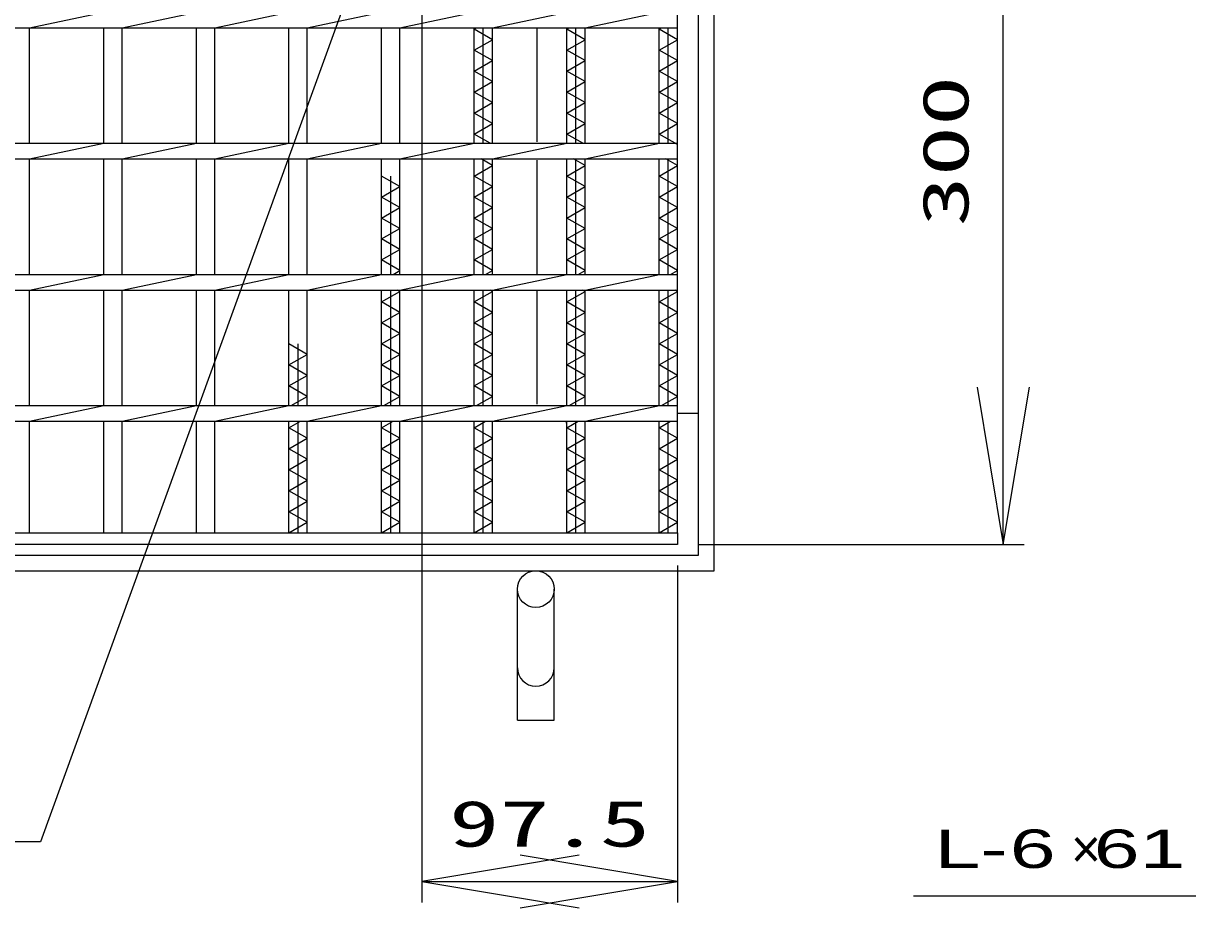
# Model space of a CAD drawing. Units: millimetres at full size, sheet at 1:8. Extents: x -1456 to 1389, y -1026 to 839.
# Drawn here: x -679.4 to -235.5, y -320 to 17.2 of the extents above; entities that cross this region are included whole.
import ezdxf
from ezdxf.enums import TextEntityAlignment as Align

# ---------------------------------------------------------------- set-up
doc = ezdxf.new("R2010")
doc.units = ezdxf.units.MM
doc.header["$LTSCALE"] = 8
for name, color, linetype, lineweight in [('16', 3, 'Continuous', 25), ('19', 6, 'Continuous', 25), ('22', 4, 'Continuous', 25)]:
    doc.layers.add(name, color=color, linetype=linetype, lineweight=lineweight)
doc.styles.add('ベクトル', font='')
doc.styles.add('ＭＳ ゴシック', font='')
doc.styles.get('ベクトル').set_extended_font_data('ベクトル')
doc.styles.get('ＭＳ ゴシック').set_extended_font_data('MS Gothic')

# ---------------------------------------------------------------- blocks, each defined once
blk = doc.blocks.new('open_arrow')
at = {"color": 0, "linetype": 'Continuous', "lineweight": -2}
blk.add_lwpolyline([(7.5, 1.25), (0, 0), (7.5, -1.25)], dxfattribs=at)

msp = doc.modelspace()

# ---------------------------------------------------------------- linework, layer by layer
at = {"layer": '16'}
for p, q in [((-430, -177), (-430, 414)), ((-677, 15.5), (-648.7, 21.5)), ((-641.7, 15.5), (-613.4, 21.5)), ((-606.4, 15.5), (-578.1, 21.5)), ((-571.1, 15.5), (-542.8, 21.5)), ((-535.8, 15.5), (-507.5, 21.5)), ((-500.5, 15.5), (-472.2, 21.5)), ((-465.2, 15.5), (-436.9, 21.5)), ((-430, 15.5), (-430, 21.5)), ((-1037, 15.5), (-430, 15.5)), ((-677, -28.5), (-677, 15.5)), ((-648.7, -28.5), (-648.7, 15.5)), ((-641.7, -28.5), (-641.7, 15.5)), ((-613.4, -28.5), (-613.4, 15.5)), ((-606.4, -28.5), (-606.4, 15.5)), ((-578.1, -28.5), (-578.1, 15.5)), ((-571.1, -28.5), (-571.1, 15.5)), ((-542.8, -28.5), (-542.8, 15.5)), ((-535.8, -28.5), (-535.8, 15.5)), ((-507.5, -28.5), (-507.5, 15.5)), ((-507.5, 15), (-506.625, 15.5)), ((-500.5, 11), (-507.5, 15)), ((-504, -28.5), (-504, 15.5)), ((-500.5, -28.5), (-500.5, 15.5)), ((-472.2, -28.5), (-472.2, 15.5)), ((-472.2, 15), (-471.325, 15.5)), ((-465.2, 11), (-472.2, 15)), ((-468.7, -28.5), (-468.7, 15.5)), ((-465.2, -28.5), (-465.2, 15.5)), ((-437, -28.5), (-437, 15.5)), ((-437, 15), (-436.125, 15.5)), ((-430, 11), (-437, 15)), ((-433.5, -28.5), (-433.5, 15.5)), ((-507.5, 7), (-500.5, 11)), ((-472.2, 7), (-465.2, 11)), ((-437, 7), (-430, 11)), ((-500.5, 3), (-507.5, 7)), ((-465.2, 3), (-472.2, 7)), ((-430, 3), (-437, 7)), ((-507.5, -1), (-500.5, 3)), ((-472.2, -1), (-465.2, 3)), ((-437, -1), (-430, 3)), ((-500.5, -5), (-507.5, -1)), ((-465.2, -5), (-472.2, -1)), ((-430, -5), (-437, -1)), ((-507.5, -9), (-500.5, -5)), ((-472.2, -9), (-465.2, -5)), ((-437, -9), (-430, -5)), ((-500.5, -13), (-507.5, -9)), ((-507.5, -17), (-500.5, -13)), ((-465.2, -13), (-472.2, -9)), ((-472.2, -17), (-465.2, -13)), ((-430, -13), (-437, -9)), ((-437, -17), (-430, -13)), ((-500.5, -21), (-507.5, -17)), ((-465.2, -21), (-472.2, -17)), ((-430, -21), (-437, -17)), ((-507.5, -25), (-500.5, -21)), ((-472.2, -25), (-465.2, -21)), ((-437, -25), (-430, -21)), ((-501.375, -28.5), (-507.5, -25)), ((-466.075, -28.5), (-472.2, -25)), ((-430, -29), (-437, -25)), ((-1037, -28.5), (-430, -28.5)), ((-677, -34.5), (-648.7, -28.5)), ((-641.7, -34.5), (-613.4, -28.5)), ((-606.4, -34.5), (-578.1, -28.5)), ((-571.1, -34.5), (-542.8, -28.5)), ((-535.8, -34.5), (-507.5, -28.5)), ((-500.5, -34.5), (-472.2, -28.5)), ((-465.2, -34.5), (-436.9, -28.5)), ((-430, -34.5), (-430, -28.5)), ((-1037, -34.5), (-430, -34.5)), ((-677, -78.5), (-677, -34.5)), ((-648.7, -78.5), (-648.7, -34.5)), ((-641.7, -78.5), (-641.7, -34.5)), ((-613.4, -78.5), (-613.4, -34.5)), ((-606.4, -78.5), (-606.4, -34.5)), ((-578.1, -78.5), (-578.1, -34.5)), ((-571.1, -78.5), (-571.1, -34.5)), ((-542.8, -78.5), (-542.8, -34.5)), ((-535.8, -78.5), (-535.8, -34.5)), ((-507.5, -78.5), (-507.5, -34.5)), ((-500.5, -37), (-504.875, -34.5)), ((-504, -78.5), (-504, -34.5)), ((-500.5, -78.5), (-500.5, -34.5)), ((-472.2, -78.5), (-472.2, -34.5)), ((-465.2, -37), (-469.575, -34.5)), ((-468.7, -78.5), (-468.7, -34.5)), ((-465.2, -78.5), (-465.2, -34.5)), ((-437, -78.5), (-437, -34.5)), ((-430, -37), (-434.375, -34.5)), ((-433.5, -78.5), (-433.5, -34.5)), ((-507.5, -41), (-500.5, -37)), ((-472.2, -41), (-465.2, -37)), ((-437, -41), (-430, -37)), ((-535.8, -45), (-542.8, -41)), ((-539.3, -78.5), (-539.3, -41)), ((-500.5, -45), (-507.5, -41)), ((-465.2, -45), (-472.2, -41)), ((-430, -45), (-437, -41)), ((-542.8, -49), (-535.8, -45)), ((-507.5, -49), (-500.5, -45)), ((-472.2, -49), (-465.2, -45)), ((-437, -49), (-430, -45)), ((-535.8, -53), (-542.8, -49)), ((-542.8, -57), (-535.8, -53)), ((-500.5, -53), (-507.5, -49)), ((-507.5, -57), (-500.5, -53)), ((-465.2, -53), (-472.2, -49)), ((-472.2, -57), (-465.2, -53)), ((-430, -53), (-437, -49)), ((-437, -57), (-430, -53)), ((-535.8, -61), (-542.8, -57)), ((-500.5, -61), (-507.5, -57)), ((-465.2, -61), (-472.2, -57)), ((-430, -61), (-437, -57)), ((-542.8, -65), (-535.8, -61)), ((-507.5, -65), (-500.5, -61)), ((-472.2, -65), (-465.2, -61)), ((-437, -65), (-430, -61)), ((-535.8, -69), (-542.8, -65)), ((-500.5, -69), (-507.5, -65)), ((-465.2, -69), (-472.2, -65)), ((-430, -69), (-437, -65)), ((-542.8, -73), (-535.8, -69)), ((-507.5, -73), (-500.5, -69)), ((-472.2, -73), (-465.2, -69)), ((-437, -73), (-430, -69)), ((-535.8, -77), (-542.8, -73)), ((-500.5, -77), (-507.5, -73)), ((-465.2, -77), (-472.2, -73)), ((-430, -77), (-437, -73)), ((-1037, -78.5), (-430, -78.5)), ((-677, -84.5), (-648.7, -78.5)), ((-641.7, -84.5), (-613.4, -78.5)), ((-606.4, -84.5), (-578.1, -78.5)), ((-571.1, -84.5), (-542.8, -78.5)), ((-538.425, -78.5), (-535.8, -77)), ((-535.8, -84.5), (-507.5, -78.5)), ((-503.125, -78.5), (-500.5, -77)), ((-500.5, -84.5), (-472.2, -78.5)), ((-467.825, -78.5), (-465.2, -77)), ((-465.2, -84.5), (-436.9, -78.5)), ((-432.625, -78.5), (-430, -77)), ((-430, -84.5), (-430, -78.5)), ((-1037, -84.5), (-430, -84.5)), ((-677, -128.5), (-677, -84.5)), ((-648.7, -128.5), (-648.7, -84.5)), ((-641.7, -128.5), (-641.7, -84.5)), ((-613.4, -128.5), (-613.4, -84.5)), ((-606.4, -128.5), (-606.4, -84.5)), ((-578.1, -128.5), (-578.1, -84.5)), ((-571.1, -128.5), (-571.1, -84.5)), ((-542.8, -128.5), (-542.8, -84.5)), ((-542.8, -89), (-535.8, -85)), ((-539.3, -128.5), (-539.3, -84.5)), ((-535.8, -85), (-536.675, -84.5)), ((-535.8, -128.5), (-535.8, -84.5)), ((-507.5, -128.5), (-507.5, -84.5)), ((-507.5, -89), (-500.5, -85)), ((-504, -128.5), (-504, -84.5)), ((-500.5, -85), (-501.375, -84.5)), ((-500.5, -128.5), (-500.5, -84.5)), ((-472.2, -128.5), (-472.2, -84.5)), ((-472.2, -89), (-465.2, -85)), ((-468.7, -128.5), (-468.7, -84.5)), ((-465.2, -85), (-466.075, -84.5)), ((-465.2, -128.5), (-465.2, -84.5)), ((-437, -128.5), (-437, -84.5)), ((-437, -89), (-430, -85)), ((-433.5, -128.5), (-433.5, -84.5)), ((-430, -85), (-430.875, -84.5)), ((-535.8, -93), (-542.8, -89)), ((-542.8, -97), (-535.8, -93)), ((-500.5, -93), (-507.5, -89)), ((-507.5, -97), (-500.5, -93)), ((-465.2, -93), (-472.2, -89)), ((-472.2, -97), (-465.2, -93)), ((-430, -93), (-437, -89)), ((-437, -97), (-430, -93)), ((-535.8, -101), (-542.8, -97)), ((-500.5, -101), (-507.5, -97)), ((-465.2, -101), (-472.2, -97)), ((-430, -101), (-437, -97)), ((-542.8, -105), (-535.8, -101)), ((-507.5, -105), (-500.5, -101)), ((-472.2, -105), (-465.2, -101)), ((-437, -105), (-430, -101)), ((-571.1, -109), (-578.1, -105)), ((-574.6, -128.5), (-574.6, -105)), ((-535.8, -109), (-542.8, -105)), ((-500.5, -109), (-507.5, -105)), ((-465.2, -109), (-472.2, -105)), ((-430, -109), (-437, -105)), ((-578.1, -113), (-571.1, -109)), ((-542.8, -113), (-535.8, -109)), ((-507.5, -113), (-500.5, -109)), ((-472.2, -113), (-465.2, -109)), ((-437, -113), (-430, -109)), ((-571.1, -117), (-578.1, -113)), ((-535.8, -117), (-542.8, -113)), ((-500.5, -117), (-507.5, -113)), ((-465.2, -117), (-472.2, -113)), ((-430, -117), (-437, -113)), ((-578.1, -121), (-571.1, -117)), ((-542.8, -121), (-535.8, -117)), ((-507.5, -121), (-500.5, -117)), ((-472.2, -121), (-465.2, -117)), ((-437, -121), (-430, -117)), ((-571.1, -125), (-578.1, -121)), ((-535.8, -125), (-542.8, -121)), ((-500.5, -125), (-507.5, -121)), ((-465.2, -125), (-472.2, -121)), ((-430, -125), (-437, -121)), ((-1037, -128.5), (-430, -128.5)), ((-677, -134.5), (-648.7, -128.5)), ((-641.7, -134.5), (-613.4, -128.5)), ((-606.4, -134.5), (-578.1, -128.5)), ((-577.225, -128.5), (-571.1, -125)), ((-571.1, -134.5), (-542.8, -128.5)), ((-541.925, -128.5), (-535.8, -125)), ((-535.8, -134.5), (-507.5, -128.5)), ((-506.625, -128.5), (-500.5, -125)), ((-500.5, -134.5), (-472.2, -128.5)), ((-471.325, -128.5), (-465.2, -125)), ((-465.2, -134.5), (-436.9, -128.5)), ((-436.125, -128.5), (-430, -125)), ((-430, -134.5), (-430, -128.5)), ((-1037, -134.5), (-430, -134.5)), ((-677, -177), (-677, -134.5)), ((-648.7, -177), (-648.7, -134.5)), ((-641.7, -177), (-641.7, -134.5)), ((-613.4, -177), (-613.4, -134.5)), ((-606.4, -177), (-606.4, -134.5)), ((-578.1, -177), (-578.1, -134.5)), ((-578.1, -137), (-573.725, -134.5)), ((-571.1, -141), (-578.1, -137)), ((-574.6, -177), (-574.6, -134.5)), ((-571.1, -177), (-571.1, -134.5)), ((-542.8, -177), (-542.8, -134.5)), ((-542.8, -137), (-538.425, -134.5)), ((-535.8, -141), (-542.8, -137)), ((-539.3, -177), (-539.3, -134.5)), ((-535.8, -177), (-535.8, -134.5)), ((-507.5, -177), (-507.5, -134.5)), ((-507.5, -137), (-503.125, -134.5)), ((-500.5, -141), (-507.5, -137)), ((-504, -177), (-504, -134.5)), ((-500.5, -177), (-500.5, -134.5)), ((-472.2, -177), (-472.2, -134.5)), ((-472.2, -137), (-467.825, -134.5)), ((-465.2, -141), (-472.2, -137)), ((-468.7, -177), (-468.7, -134.5)), ((-465.2, -177), (-465.2, -134.5)), ((-437, -177), (-437, -134.5)), ((-437, -137), (-432.625, -134.5)), ((-430, -141), (-437, -137)), ((-433.5, -177), (-433.5, -134.5)), ((-578.1, -145), (-571.1, -141)), ((-542.8, -145), (-535.8, -141)), ((-507.5, -145), (-500.5, -141)), ((-472.2, -145), (-465.2, -141)), ((-437, -145), (-430, -141)), ((-571.1, -149), (-578.1, -145)), ((-535.8, -149), (-542.8, -145)), ((-500.5, -149), (-507.5, -145)), ((-465.2, -149), (-472.2, -145)), ((-430, -149), (-437, -145)), ((-578.1, -153), (-571.1, -149)), ((-542.8, -153), (-535.8, -149)), ((-507.5, -153), (-500.5, -149)), ((-472.2, -153), (-465.2, -149)), ((-437, -153), (-430, -149)), ((-571.1, -157), (-578.1, -153)), ((-535.8, -157), (-542.8, -153)), ((-500.5, -157), (-507.5, -153)), ((-465.2, -157), (-472.2, -153)), ((-430, -157), (-437, -153)), ((-578.1, -161), (-571.1, -157)), ((-542.8, -161), (-535.8, -157)), ((-507.5, -161), (-500.5, -157)), ((-472.2, -161), (-465.2, -157)), ((-437, -161), (-430, -157)), ((-571.1, -165), (-578.1, -161)), ((-535.8, -165), (-542.8, -161)), ((-500.5, -165), (-507.5, -161)), ((-465.2, -165), (-472.2, -161)), ((-430, -165), (-437, -161)), ((-578.1, -169), (-571.1, -165)), ((-542.8, -169), (-535.8, -165)), ((-507.5, -169), (-500.5, -165)), ((-472.2, -169), (-465.2, -165)), ((-437, -169), (-430, -165)), ((-571.1, -173), (-578.1, -169)), ((-578.1, -177), (-571.1, -173)), ((-535.8, -173), (-542.8, -169)), ((-542.8, -177), (-535.8, -173)), ((-500.5, -173), (-507.5, -169)), ((-507.5, -177), (-500.5, -173)), ((-465.2, -173), (-472.2, -169)), ((-472.2, -177), (-465.2, -173)), ((-430, -173), (-437, -169)), ((-437, -177), (-430, -173)), ((-1037, -177), (-430, -177)), ((-684, -177), (-677, -177)), ((-648.7, -177), (-641.7, -177)), ((-613.4, -177), (-606.4, -177)), ((-578.1, -177), (-571.1, -177)), ((-542.8, -177), (-535.8, -177)), ((-507.5, -177), (-500.5, -177)), ((-472.2, -177), (-465.2, -177)), ((-437, -177), (-430, -177)), ((-430, -177), (-430, -181.5)), ((-430, -181.5), (-1037, -181.5))]:
    msp.add_line(p, q, dxfattribs=at)
at = {"layer": '19'}
for p, q in [((-416, -191.5), (-416, 428.5)), ((-422, -185.5), (-422, 422.5)), ((-483.5, -28), (-483.5, 15.5)), ((-483.5, -78.5), (-483.5, -35)), ((-483.5, -128), (-483.5, -84.5)), ((-422, -131.5), (-430, -131.5)), ((-472.2, -135.3), (-472.5, -135)), ((-1045, -185.5), (-422, -185.5)), ((-1051, -191.5), (-416, -191.5)), ((-491, -248.5), (-491, -198.5)), ((-477, -248.5), (-477, -198.5)), ((-491, -248.5), (-477, -248.5))]:
    msp.add_line(p, q, dxfattribs=at)
msp.add_circle((-484, -198.5), 7, dxfattribs=at)
msp.add_arc((-484, -228.5), 7, 180, 0, dxfattribs=at)
at = {"layer": '22'}
for p, q in [((-305.783, -181.5), (-305.783, 118.5)), ((-527.5, 30.7), (-527.5, -317.991)), ((-422, -181.5), (-297.783, -181.5)), ((-430, -189.5), (-430, -317.991)), ((-527.5, -309.991), (-430, -309.991)), ((-340, -315.5), (-180, -315.5))]:
    msp.add_line(p, q, dxfattribs=at)
msp.add_lwpolyline([(-534.5, 86.559), (-672.864, -294.862), (-823.264, -294.862)], dxfattribs=at)

# ---------------------------------------------------------------- block references
at = {"layer": '22', "xscale": 8, "yscale": 8}
for p, rotation in [((-305.783, -181.5), 90), ((-430, -309.991), 180)]:
    msp.add_blockref('open_arrow', p, dxfattribs=dict(at, rotation=rotation))
msp.add_blockref('open_arrow', (-527.5, -309.991), dxfattribs=at)

# ---------------------------------------------------------------- texts
at = {"layer": '22', "style": 'ＭＳ ゴシック', "width": 1.6}
msp.add_text('300', height=17.6, rotation=90, dxfattribs=at).set_placement((-313.783, -31.5), align=Align.BOTTOM_CENTER)
msp.add_text('97.5', height=17.6, dxfattribs=at).set_placement((-478.75, -301.991), align=Align.BOTTOM_CENTER)
at = {"layer": '22', "color": 2, "style": 'ベクトル', "width": 1.6}
for s, p in [('L-', (-332, -297.5)), (' 6 ', (-312, -297.5)), (' 61 ', (-280, -297.5))]:
    msp.add_text(s, height=14.66, dxfattribs=at).set_placement(p, align=Align.MIDDLE_LEFT)
at = {"layer": '22', "color": 2, "style": 'ベクトル'}
msp.add_text('×', height=14.66, dxfattribs=at).set_placement((-280, -297.5), align=Align.MIDDLE_LEFT)

doc.saveas('drawing.dxf')
